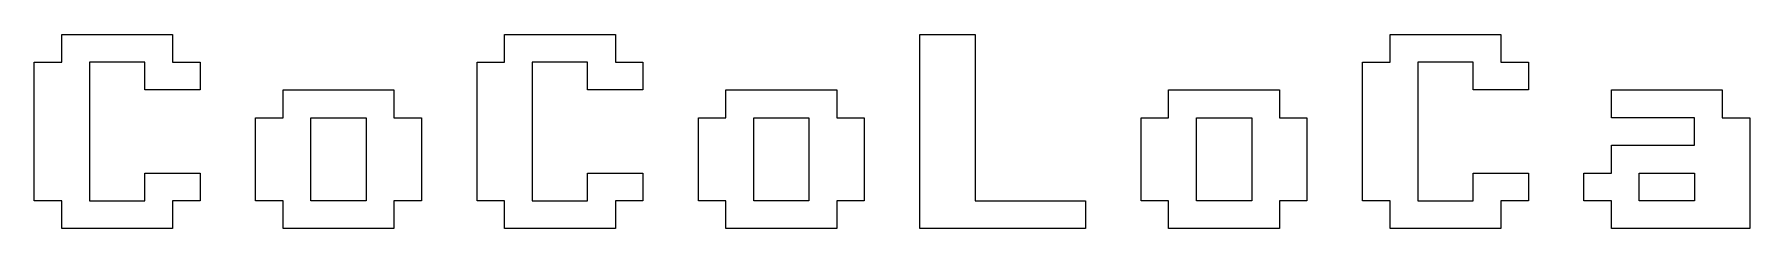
# Model space of a CAD drawing. Extents: x 0.2 to 10.5, y 0 to 1.2.
import ezdxf

# ---------------------------------------------------------------- set-up
doc = ezdxf.new("R2010")
doc.units = 0

msp = doc.modelspace()

# ---------------------------------------------------------------- linework, layer by layer
at = {"color": 0}
for p, q in [((0.333008, 1, 0.5), (0.333008, 1.166016, 0.5)), ((0.333008, 1.166016, 0.5), (1, 1.166016, 0.5)), ((1, 1.166016, 0.5), (1, 1, 0.5)), ((2.999023, 1, 0.5), (2.999023, 1.166016, 0.5)), ((2.999023, 1.166016, 0.5), (3.666016, 1.166016, 0.5)), ((3.666016, 1.166016, 0.5), (3.666016, 1, 0.5)), ((5.499023, 0, 0.5), (5.499023, 1.166016, 0.5)), ((5.499023, 1.166016, 0.5), (5.832031, 1.166016, 0.5)), ((5.832031, 1.166016, 0.5), (5.832031, 0.166992, 0.5)), ((8.331055, 1, 0.5), (8.331055, 1.166016, 0.5)), ((8.331055, 1.166016, 0.5), (8.998047, 1.166016, 0.5)), ((8.998047, 1.166016, 0.5), (8.998047, 1, 0.5)), ((0.166992, 0.166992, 0.5), (0.166992, 1, 0.5)), ((0.166992, 1, 0.5), (0.333008, 1, 0.5)), ((0.833008, 1, 0.5), (0.5, 1, 0.5)), ((0.5, 1, 0.5), (0.5, 0.166992, 0.5)), ((0.833008, 0.833008, 0.5), (0.833008, 1, 0.5)), ((1, 1, 0.5), (1.166016, 1, 0.5)), ((1.166016, 1, 0.5), (1.166016, 0.833008, 0.5)), ((2.833008, 0.166992, 0.5), (2.833008, 1, 0.5)), ((2.833008, 1, 0.5), (2.999023, 1, 0.5)), ((3.499023, 1, 0.5), (3.166016, 1, 0.5)), ((3.166016, 1, 0.5), (3.166016, 0.166992, 0.5)), ((3.499023, 0.833008, 0.5), (3.499023, 1, 0.5)), ((3.666016, 1, 0.5), (3.832031, 1, 0.5)), ((3.832031, 1, 0.5), (3.832031, 0.833008, 0.5)), ((8.165039, 0.166992, 0.5), (8.165039, 1, 0.5)), ((8.165039, 1, 0.5), (8.331055, 1, 0.5)), ((8.831055, 1, 0.5), (8.498047, 1, 0.5)), ((8.498047, 1, 0.5), (8.498047, 0.166992, 0.5)), ((8.831055, 0.833008, 0.5), (8.831055, 1, 0.5)), ((8.998047, 1, 0.5), (9.164063, 1, 0.5)), ((9.164063, 1, 0.5), (9.164063, 0.833008, 0.5)), ((1.166016, 0.833008, 0.5), (0.833008, 0.833008, 0.5)), ((1.666016, 0.666016, 0.5), (1.666016, 0.833008, 0.5)), ((1.666016, 0.833008, 0.5), (2.333008, 0.833008, 0.5)), ((2.333008, 0.833008, 0.5), (2.333008, 0.666016, 0.5)), ((3.832031, 0.833008, 0.5), (3.499023, 0.833008, 0.5)), ((4.332031, 0.666016, 0.5), (4.332031, 0.833008, 0.5)), ((4.332031, 0.833008, 0.5), (4.999023, 0.833008, 0.5)), ((4.999023, 0.833008, 0.5), (4.999023, 0.666016, 0.5)), ((6.998047, 0.666016, 0.5), (6.998047, 0.833008, 0.5)), ((6.998047, 0.833008, 0.5), (7.665039, 0.833008, 0.5)), ((7.665039, 0.833008, 0.5), (7.665039, 0.666016, 0.5)), ((9.164063, 0.833008, 0.5), (8.831055, 0.833008, 0.5)), ((9.664063, 0.666016, 0.5), (9.664063, 0.833008, 0.5)), ((9.664063, 0.833008, 0.5), (10.33105, 0.833008, 0.5)), ((10.33105, 0.833008, 0.5), (10.33105, 0.666016, 0.5)), ((1.5, 0.166992, 0.5), (1.5, 0.666016, 0.5)), ((1.5, 0.666016, 0.5), (1.666016, 0.666016, 0.5)), ((1.833008, 0.166992, 0.5), (1.833008, 0.666016, 0.5)), ((1.833008, 0.666016, 0.5), (2.166016, 0.666016, 0.5)), ((2.166016, 0.666016, 0.5), (2.166016, 0.166992, 0.5)), ((2.333008, 0.666016, 0.5), (2.499023, 0.666016, 0.5)), ((2.499023, 0.666016, 0.5), (2.499023, 0.166992, 0.5)), ((4.166016, 0.166992, 0.5), (4.166016, 0.666016, 0.5)), ((4.166016, 0.666016, 0.5), (4.332031, 0.666016, 0.5)), ((4.499023, 0.166992, 0.5), (4.499023, 0.666016, 0.5)), ((4.499023, 0.666016, 0.5), (4.832031, 0.666016, 0.5)), ((4.832031, 0.666016, 0.5), (4.832031, 0.166992, 0.5)), ((4.999023, 0.666016, 0.5), (5.165039, 0.666016, 0.5)), ((5.165039, 0.666016, 0.5), (5.165039, 0.166992, 0.5)), ((6.832031, 0.166992, 0.5), (6.832031, 0.666016, 0.5)), ((6.832031, 0.666016, 0.5), (6.998047, 0.666016, 0.5)), ((7.165039, 0.166992, 0.5), (7.165039, 0.666016, 0.5)), ((7.165039, 0.666016, 0.5), (7.498047, 0.666016, 0.5)), ((7.498047, 0.666016, 0.5), (7.498047, 0.166992, 0.5)), ((7.665039, 0.666016, 0.5), (7.831055, 0.666016, 0.5)), ((7.831055, 0.666016, 0.5), (7.831055, 0.166992, 0.5)), ((10.16406, 0.666016, 0.5), (9.664063, 0.666016, 0.5)), ((10.16406, 0.5, 0.5), (10.16406, 0.666016, 0.5)), ((10.33105, 0.666016, 0.5), (10.49707, 0.666016, 0.5)), ((10.49707, 0.666016, 0.5), (10.49707, 0, 0.5)), ((9.664063, 0.333008, 0.5), (9.664063, 0.5, 0.5)), ((9.664063, 0.5, 0.5), (10.16406, 0.5, 0.5)), ((0.833008, 0.166992, 0.5), (0.833008, 0.333008, 0.5)), ((0.833008, 0.333008, 0.5), (1.166016, 0.333008, 0.5)), ((1.166016, 0.333008, 0.5), (1.166016, 0.166992, 0.5)), ((3.499023, 0.166992, 0.5), (3.499023, 0.333008, 0.5)), ((3.499023, 0.333008, 0.5), (3.832031, 0.333008, 0.5)), ((3.832031, 0.333008, 0.5), (3.832031, 0.166992, 0.5)), ((8.831055, 0.166992, 0.5), (8.831055, 0.333008, 0.5)), ((8.831055, 0.333008, 0.5), (9.164063, 0.333008, 0.5)), ((9.164063, 0.333008, 0.5), (9.164063, 0.166992, 0.5)), ((9.498047, 0.166992, 0.5), (9.498047, 0.333008, 0.5)), ((9.498047, 0.333008, 0.5), (9.664063, 0.333008, 0.5)), ((9.831055, 0.333008, 0.5), (10.16406, 0.333008, 0.5)), ((9.831055, 0.166992, 0.5), (9.831055, 0.333008, 0.5)), ((10.16406, 0.333008, 0.5), (10.16406, 0.166992, 0.5)), ((0.333008, 0.166992, 0.5), (0.166992, 0.166992, 0.5)), ((0.333008, 0, 0.5), (0.333008, 0.166992, 0.5)), ((0.5, 0.166992, 0.5), (0.833008, 0.166992, 0.5)), ((1.166016, 0.166992, 0.5), (1, 0.166992, 0.5)), ((1, 0.166992, 0.5), (1, 0, 0.5)), ((1.666016, 0.166992, 0.5), (1.5, 0.166992, 0.5)), ((1.666016, 0, 0.5), (1.666016, 0.166992, 0.5)), ((2.166016, 0.166992, 0.5), (1.833008, 0.166992, 0.5)), ((2.499023, 0.166992, 0.5), (2.333008, 0.166992, 0.5)), ((2.333008, 0.166992, 0.5), (2.333008, 0, 0.5)), ((2.999023, 0.166992, 0.5), (2.833008, 0.166992, 0.5)), ((2.999023, 0, 0.5), (2.999023, 0.166992, 0.5)), ((3.166016, 0.166992, 0.5), (3.499023, 0.166992, 0.5)), ((3.832031, 0.166992, 0.5), (3.666016, 0.166992, 0.5)), ((3.666016, 0.166992, 0.5), (3.666016, 0, 0.5)), ((4.332031, 0.166992, 0.5), (4.166016, 0.166992, 0.5)), ((4.332031, 0, 0.5), (4.332031, 0.166992, 0.5)), ((4.832031, 0.166992, 0.5), (4.499023, 0.166992, 0.5)), ((5.165039, 0.166992, 0.5), (4.999023, 0.166992, 0.5)), ((4.999023, 0.166992, 0.5), (4.999023, 0, 0.5)), ((5.832031, 0.166992, 0.5), (6.498047, 0.166992, 0.5)), ((6.498047, 0.166992, 0.5), (6.498047, 0, 0.5)), ((6.998047, 0.166992, 0.5), (6.832031, 0.166992, 0.5)), ((6.998047, 0, 0.5), (6.998047, 0.166992, 0.5)), ((7.498047, 0.166992, 0.5), (7.165039, 0.166992, 0.5)), ((7.831055, 0.166992, 0.5), (7.665039, 0.166992, 0.5)), ((7.665039, 0.166992, 0.5), (7.665039, 0, 0.5)), ((8.331055, 0.166992, 0.5), (8.165039, 0.166992, 0.5)), ((8.331055, 0, 0.5), (8.331055, 0.166992, 0.5)), ((8.498047, 0.166992, 0.5), (8.831055, 0.166992, 0.5)), ((9.164063, 0.166992, 0.5), (8.998047, 0.166992, 0.5)), ((8.998047, 0.166992, 0.5), (8.998047, 0, 0.5)), ((9.664063, 0.166992, 0.5), (9.498047, 0.166992, 0.5)), ((9.664063, 0, 0.5), (9.664063, 0.166992, 0.5)), ((10.16406, 0.166992, 0.5), (9.831055, 0.166992, 0.5)), ((1, 0, 0.5), (0.333008, 0, 0.5)), ((2.333008, 0, 0.5), (1.666016, 0, 0.5)), ((3.666016, 0, 0.5), (2.999023, 0, 0.5)), ((4.999023, 0, 0.5), (4.332031, 0, 0.5)), ((6.498047, 0, 0.5), (5.499023, 0, 0.5)), ((7.665039, 0, 0.5), (6.998047, 0, 0.5)), ((8.998047, 0, 0.5), (8.331055, 0, 0.5)), ((10.49707, 0, 0.5), (9.664063, 0, 0.5))]:
    msp.add_line(p, q, dxfattribs=at)

doc.saveas('drawing.dxf')
